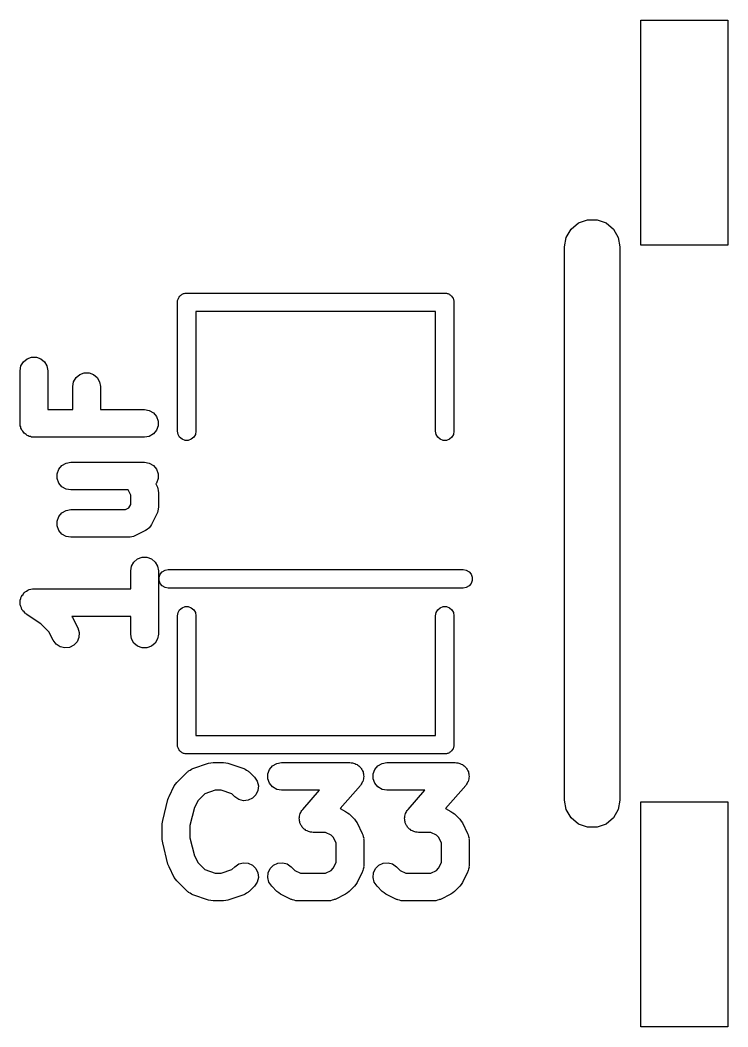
# Model space of a CAD drawing. Extents: x 51 to 137, y -158 to -25.
# Drawn here: x 89.02 to 93.9, y -94.66 to -87.73 of the extents above; entities that cross this region are included whole.
import ezdxf

# ---------------------------------------------------------------- set-up
doc = ezdxf.new("R2010")
doc.units = 0
doc.header["$MEASUREMENT"] = 0
doc.layers.add('BLACK', color=7, linetype='CONTINUOUS')

msp = doc.modelspace()

# ---------------------------------------------------------------- linework, layer by layer
at = {"layer": 'Black'}
for p, q in [((93.2993, -89.2785), (93.2993, -87.7291)), ((93.2993, -87.7291), (93.8987, -87.7291)), ((93.8987, -87.7291), (93.8987, -89.2785)), ((92.8687, -89.1262), (92.9309, -89.1036)), ((92.9309, -89.1036), (92.9971, -89.1036)), ((92.9971, -89.1036), (93.0592, -89.1262)), ((92.785, -89.226), (92.8181, -89.1687)), ((92.8181, -89.1687), (92.8687, -89.1262)), ((93.0592, -89.1262), (93.1099, -89.1687)), ((93.1099, -89.1687), (93.143, -89.226)), ((92.7735, -89.2912), (92.785, -89.226)), ((93.143, -89.226), (93.1545, -89.2912)), ((92.7735, -93.1012), (92.7735, -89.2912)), ((93.1545, -89.2912), (93.1545, -93.1012)), ((93.8987, -89.2785), (93.2993, -89.2785)), ((90.1075, -89.6612), (90.1094, -89.6559)), ((90.1094, -89.6559), (90.1103, -89.6505)), ((90.1103, -89.6505), (90.1131, -89.6457)), ((90.1131, -89.6457), (90.115, -89.6405)), ((90.115, -89.6405), (90.1186, -89.6362)), ((90.1186, -89.6362), (90.1214, -89.6314)), ((90.1214, -89.6314), (90.1256, -89.6278)), ((90.1256, -89.6278), (90.1292, -89.6236)), ((90.1292, -89.6236), (90.134, -89.6208)), ((90.134, -89.6208), (90.1382, -89.6172)), ((90.1382, -89.6172), (90.1435, -89.6153)), ((90.1435, -89.6153), (90.1483, -89.6125)), ((90.1483, -89.6125), (90.1538, -89.6116)), ((90.1538, -89.6116), (90.159, -89.6097)), ((90.159, -89.6097), (90.1645, -89.6097)), ((90.1645, -89.6097), (90.17, -89.6087)), ((90.17, -89.6087), (91.948, -89.6087)), ((91.948, -89.6087), (91.9535, -89.6097)), ((91.9535, -89.6097), (91.959, -89.6097)), ((91.959, -89.6097), (91.9642, -89.6116)), ((91.9642, -89.6116), (91.9697, -89.6125)), ((91.9697, -89.6125), (91.9745, -89.6153)), ((91.9745, -89.6153), (91.9797, -89.6172)), ((91.9797, -89.6172), (91.984, -89.6208)), ((91.984, -89.6208), (91.9888, -89.6236)), ((91.9888, -89.6236), (91.9924, -89.6278)), ((91.9924, -89.6278), (91.9966, -89.6314)), ((91.9966, -89.6314), (91.9994, -89.6362)), ((91.9994, -89.6362), (92.003, -89.6405)), ((92.003, -89.6405), (92.0049, -89.6457)), ((92.0049, -89.6457), (92.0077, -89.6505)), ((92.0077, -89.6505), (92.0086, -89.6559)), ((92.0086, -89.6559), (92.0105, -89.6612)), ((90.1065, -89.6722), (90.1075, -89.6667)), ((90.1065, -90.5612), (90.1065, -89.6722)), ((90.1075, -89.6667), (90.1075, -89.6612)), ((92.0105, -89.6612), (92.0105, -89.6667)), ((92.0105, -89.6667), (92.0115, -89.6722)), ((92.0115, -89.6722), (92.0115, -90.5612)), ((91.8845, -89.7357), (90.2335, -89.7357)), ((90.2335, -89.7357), (90.2335, -90.5612)), ((91.8845, -90.5612), (91.8845, -89.7357)), ((89.0447, -90.0827), (89.0701, -90.0614)), ((89.0701, -90.0614), (89.1012, -90.0501)), ((89.1012, -90.0501), (89.1343, -90.0501)), ((89.1343, -90.0501), (89.1653, -90.0614)), ((89.1653, -90.0614), (89.1907, -90.0827)), ((89.0225, -90.1439), (89.0282, -90.1113)), ((89.0225, -90.5068), (89.0225, -90.1439)), ((89.0282, -90.1113), (89.0447, -90.0827)), ((89.1907, -90.0827), (89.2072, -90.1113)), ((89.2072, -90.1113), (89.213, -90.1439)), ((89.213, -90.1439), (89.213, -90.4115)), ((89.3911, -90.2202), (89.4076, -90.1915)), ((89.4076, -90.1915), (89.4329, -90.1703)), ((89.4329, -90.1703), (89.464, -90.159)), ((89.464, -90.159), (89.4971, -90.159)), ((89.4971, -90.159), (89.5282, -90.1703)), ((89.5282, -90.1703), (89.5535, -90.1915)), ((89.5535, -90.1915), (89.5701, -90.2202)), ((89.3853, -90.2528), (89.3911, -90.2202)), ((89.3853, -90.4115), (89.3853, -90.2528)), ((89.5701, -90.2202), (89.5758, -90.2528)), ((89.5758, -90.2528), (89.5758, -90.4115)), ((89.213, -90.4115), (89.3853, -90.4115)), ((89.5758, -90.4115), (89.8797, -90.4115)), ((89.8797, -90.4115), (89.9123, -90.4173)), ((89.9123, -90.4173), (89.9409, -90.4338)), ((89.9409, -90.4338), (89.9622, -90.4591)), ((89.9622, -90.4591), (89.9735, -90.4902)), ((89.9735, -90.4902), (89.9735, -90.5233)), ((89.0239, -90.515), (89.0225, -90.5068)), ((89.0239, -90.5233), (89.0239, -90.515)), ((89.0268, -90.5311), (89.0239, -90.5233)), ((89.0282, -90.5393), (89.0268, -90.5311)), ((89.0324, -90.5466), (89.0282, -90.5393)), ((89.0352, -90.5544), (89.0324, -90.5466)), ((89.0406, -90.5608), (89.0352, -90.5544)), ((89.9622, -90.5544), (89.9409, -90.5797)), ((89.9735, -90.5233), (89.9622, -90.5544)), ((89.0447, -90.568), (89.0406, -90.5608)), ((89.0511, -90.5734), (89.0447, -90.568)), ((89.0565, -90.5797), (89.0511, -90.5734)), ((89.0637, -90.5839), (89.0565, -90.5797)), ((89.0701, -90.5893), (89.0637, -90.5839)), ((89.0779, -90.5921), (89.0701, -90.5893)), ((89.0851, -90.5963), (89.0779, -90.5921)), ((89.0933, -90.5977), (89.0851, -90.5963)), ((89.1012, -90.6006), (89.0933, -90.5977)), ((89.1095, -90.6006), (89.1012, -90.6006)), ((89.1177, -90.602), (89.1095, -90.6006)), ((89.8797, -90.602), (89.1177, -90.602)), ((89.9123, -90.5963), (89.8797, -90.602)), ((89.9409, -90.5797), (89.9123, -90.5963)), ((90.1103, -90.5829), (90.1065, -90.5612)), ((90.1214, -90.602), (90.1103, -90.5829)), ((90.1382, -90.6162), (90.1214, -90.602)), ((90.159, -90.6237), (90.1382, -90.6162)), ((90.181, -90.6237), (90.159, -90.6237)), ((90.2017, -90.6162), (90.181, -90.6237)), ((90.2186, -90.602), (90.2017, -90.6162)), ((90.2297, -90.5829), (90.2186, -90.602)), ((90.2335, -90.5612), (90.2297, -90.5829)), ((91.8883, -90.5829), (91.8845, -90.5612)), ((91.8994, -90.602), (91.8883, -90.5829)), ((91.9162, -90.6162), (91.8994, -90.602)), ((91.937, -90.6237), (91.9162, -90.6162)), ((91.959, -90.6237), (91.937, -90.6237)), ((91.9797, -90.6162), (91.959, -90.6237)), ((91.9966, -90.602), (91.9797, -90.6162)), ((92.0077, -90.5829), (91.9966, -90.602)), ((92.0115, -90.5612), (92.0077, -90.5829)), ((89.2779, -90.8531), (89.2892, -90.822)), ((89.2892, -90.822), (89.3105, -90.7967)), ((89.3105, -90.7967), (89.3391, -90.7801)), ((89.3391, -90.7801), (89.3717, -90.7744)), ((89.3717, -90.7744), (89.8797, -90.7744)), ((89.8797, -90.7744), (89.9123, -90.7801)), ((89.9123, -90.7801), (89.9409, -90.7967)), ((89.9409, -90.7967), (89.9622, -90.822)), ((89.9622, -90.822), (89.9735, -90.8531)), ((89.2779, -90.8862), (89.2779, -90.8531)), ((89.2892, -90.9173), (89.2779, -90.8862)), ((89.9735, -90.8862), (89.9622, -90.9173)), ((89.9735, -90.8531), (89.9735, -90.8862)), ((89.3105, -90.9426), (89.2892, -90.9173)), ((89.3391, -90.9591), (89.3105, -90.9426)), ((89.3717, -90.9649), (89.3391, -90.9591)), ((89.7664, -90.9649), (89.3717, -90.9649)), ((89.7845, -91.001), (89.7664, -90.9649)), ((89.9622, -90.9173), (89.9581, -90.9222)), ((89.9581, -90.9222), (89.9649, -90.9359)), ((89.9649, -90.9359), (89.9665, -90.9412)), ((89.9665, -90.9412), (89.9692, -90.9459)), ((89.9692, -90.9459), (89.9712, -90.9569)), ((89.9712, -90.9569), (89.9743, -90.9676)), ((89.9743, -90.9676), (89.974, -90.9731)), ((89.974, -90.9731), (89.975, -90.9785)), ((89.7845, -91.0649), (89.7845, -91.001)), ((89.975, -90.9785), (89.975, -91.0873)), ((89.3105, -91.1232), (89.3391, -91.1067)), ((89.3391, -91.1067), (89.3717, -91.1009)), ((89.3717, -91.1009), (89.7484, -91.1009)), ((89.7484, -91.1009), (89.7724, -91.0889)), ((89.7724, -91.0889), (89.7845, -91.0649)), ((89.9712, -91.1089), (89.9692, -91.1199)), ((89.9743, -91.0982), (89.9712, -91.1089)), ((89.975, -91.0873), (89.974, -91.0927)), ((89.974, -91.0927), (89.9743, -91.0982)), ((89.2779, -91.1797), (89.2892, -91.1486)), ((89.2779, -91.2127), (89.2779, -91.1797)), ((89.2892, -91.1486), (89.3105, -91.1232)), ((89.9649, -91.1299), (89.9286, -91.2025)), ((89.9665, -91.1247), (89.9649, -91.1299)), ((89.9692, -91.1199), (89.9665, -91.1247)), ((89.2892, -91.2438), (89.2779, -91.2127)), ((89.3105, -91.2692), (89.2892, -91.2438)), ((89.886, -91.2451), (89.8135, -91.2814)), ((89.8973, -91.2368), (89.886, -91.2451)), ((89.9089, -91.2291), (89.8973, -91.2368)), ((89.9105, -91.227), (89.9089, -91.2291)), ((89.9126, -91.2254), (89.9105, -91.227)), ((89.9203, -91.2137), (89.9126, -91.2254)), ((89.9286, -91.2025), (89.9203, -91.2137)), ((89.3391, -91.2857), (89.3105, -91.2692)), ((89.3717, -91.2914), (89.3391, -91.2857)), ((89.7709, -91.2914), (89.3717, -91.2914)), ((89.7763, -91.2905), (89.7709, -91.2914)), ((89.7817, -91.2908), (89.7763, -91.2905)), ((89.7924, -91.2876), (89.7817, -91.2908)), ((89.8034, -91.2857), (89.7924, -91.2876)), ((89.8082, -91.283), (89.8034, -91.2857)), ((89.8135, -91.2814), (89.8082, -91.283)), ((89.7902, -91.4902), (89.8067, -91.4615)), ((89.8067, -91.4615), (89.8321, -91.4403)), ((89.8321, -91.4403), (89.8632, -91.429)), ((89.8632, -91.429), (89.8963, -91.429)), ((89.8963, -91.429), (89.9273, -91.4403)), ((89.9273, -91.4403), (89.9527, -91.4615)), ((89.9527, -91.4615), (89.9692, -91.4902)), ((89.7845, -91.5228), (89.7902, -91.4902)), ((89.7845, -91.6452), (89.7845, -91.5228)), ((89.9692, -91.4902), (89.975, -91.5228)), ((89.975, -91.5228), (89.975, -91.9582)), ((89.988, -91.5455), (90.0022, -91.5286)), ((90.0022, -91.5286), (90.0213, -91.5175)), ((90.0213, -91.5175), (90.043, -91.5137)), ((90.043, -91.5137), (92.075, -91.5137)), ((92.075, -91.5137), (92.0967, -91.5175)), ((92.0967, -91.5175), (92.1158, -91.5286)), ((92.1158, -91.5286), (92.13, -91.5455)), ((89.9805, -91.5662), (89.988, -91.5455)), ((89.9805, -91.5882), (89.9805, -91.5662)), ((89.988, -91.6089), (89.9805, -91.5882)), ((92.13, -91.5455), (92.1375, -91.5662)), ((92.1375, -91.5882), (92.13, -91.6089)), ((92.1375, -91.5662), (92.1375, -91.5882)), ((89.0531, -91.6716), (89.0565, -91.6675)), ((89.0565, -91.6675), (89.0663, -91.6618)), ((89.0663, -91.6618), (89.0755, -91.6551)), ((89.0755, -91.6551), (89.0806, -91.6536)), ((89.0806, -91.6536), (89.0851, -91.651)), ((89.0851, -91.651), (89.0963, -91.649)), ((89.0963, -91.649), (89.1072, -91.6458)), ((89.1072, -91.6458), (89.1125, -91.6462)), ((89.1125, -91.6462), (89.1177, -91.6452)), ((89.1177, -91.6452), (89.7845, -91.6452)), ((90.0022, -91.6258), (89.988, -91.6089)), ((90.0213, -91.6369), (90.0022, -91.6258)), ((90.043, -91.6407), (90.0213, -91.6369)), ((92.075, -91.6407), (90.043, -91.6407)), ((92.0967, -91.6369), (92.075, -91.6407)), ((92.1158, -91.6258), (92.0967, -91.6369)), ((92.13, -91.6089), (92.1158, -91.6258)), ((89.0227, -91.7344), (89.0239, -91.7292)), ((89.0239, -91.7457), (89.0227, -91.7344)), ((89.0239, -91.7239), (89.0278, -91.7133)), ((89.0239, -91.7292), (89.0239, -91.7239)), ((89.0278, -91.7133), (89.0305, -91.7022)), ((89.0305, -91.7022), (89.0334, -91.6978)), ((89.0334, -91.6978), (89.0352, -91.6929)), ((89.0352, -91.6929), (89.0425, -91.6842)), ((89.0425, -91.6842), (89.0488, -91.6747)), ((89.0488, -91.6747), (89.0531, -91.6716)), ((89.0239, -91.757), (89.0239, -91.7457)), ((89.0257, -91.762), (89.0239, -91.757)), ((89.0263, -91.7672), (89.0257, -91.762)), ((89.0313, -91.7774), (89.0263, -91.7672)), ((89.0352, -91.7881), (89.0313, -91.7774)), ((89.0386, -91.7922), (89.0352, -91.7881)), ((89.041, -91.7969), (89.0386, -91.7922)), ((89.0492, -91.8047), (89.041, -91.7969)), ((89.0565, -91.8135), (89.0492, -91.8047)), ((90.1103, -91.8095), (90.1214, -91.7904)), ((90.1214, -91.7904), (90.1382, -91.7762)), ((90.1382, -91.7762), (90.159, -91.7687)), ((90.159, -91.7687), (90.181, -91.7687)), ((90.181, -91.7687), (90.2017, -91.7762)), ((90.2017, -91.7762), (90.2186, -91.7904)), ((90.2186, -91.7904), (90.2297, -91.8095)), ((91.8883, -91.8095), (91.8994, -91.7904)), ((91.8994, -91.7904), (91.9162, -91.7762)), ((91.9162, -91.7762), (91.937, -91.7687)), ((91.937, -91.7687), (91.959, -91.7687)), ((91.959, -91.7687), (91.9797, -91.7762)), ((91.9797, -91.7762), (91.9966, -91.7904)), ((91.9966, -91.7904), (92.0077, -91.8095)), ((89.0611, -91.8161), (89.0565, -91.8135)), ((89.0649, -91.8197), (89.0611, -91.8161)), ((89.1659, -91.8871), (89.0649, -91.8197)), ((89.7845, -91.8357), (89.3789, -91.8357)), ((89.3789, -91.8357), (89.3843, -91.843)), ((89.3843, -91.843), (89.4206, -91.9156)), ((89.7845, -91.9582), (89.7845, -91.8357)), ((90.1065, -91.8312), (90.1103, -91.8095)), ((90.1065, -92.7202), (90.1065, -91.8312)), ((90.2297, -91.8095), (90.2335, -91.8312)), ((90.2335, -91.8312), (90.2335, -92.6567)), ((91.8845, -91.8312), (91.8883, -91.8095)), ((91.8845, -92.6567), (91.8845, -91.8312)), ((92.0077, -91.8095), (92.0115, -91.8312)), ((92.0115, -91.8312), (92.0115, -92.7202)), ((89.2209, -91.9421), (89.1659, -91.8871)), ((89.2502, -92.0008), (89.2209, -91.9421)), ((89.4206, -91.9156), (89.4301, -91.9473)), ((89.4301, -91.9473), (89.4281, -91.9803)), ((89.2699, -92.0274), (89.2502, -92.0008)), ((89.4149, -92.0107), (89.3922, -92.0347)), ((89.4281, -91.9803), (89.4149, -92.0107)), ((89.7902, -91.9908), (89.7845, -91.9582)), ((89.8067, -92.0194), (89.7902, -91.9908)), ((89.9692, -91.9908), (89.9527, -92.0194)), ((89.975, -91.9582), (89.9692, -91.9908)), ((89.2975, -92.0456), (89.2699, -92.0274)), ((89.3297, -92.0533), (89.2975, -92.0456)), ((89.3626, -92.0495), (89.3297, -92.0533)), ((89.3922, -92.0347), (89.3626, -92.0495)), ((89.8321, -92.0407), (89.8067, -92.0194)), ((89.8632, -92.052), (89.8321, -92.0407)), ((89.8963, -92.052), (89.8632, -92.052)), ((89.9273, -92.0407), (89.8963, -92.052)), ((89.9527, -92.0194), (89.9273, -92.0407)), ((90.2335, -92.6567), (91.8845, -92.6567)), ((90.1075, -92.7257), (90.1065, -92.7202)), ((90.1075, -92.7312), (90.1075, -92.7257)), ((90.1094, -92.7364), (90.1075, -92.7312)), ((90.1103, -92.7419), (90.1094, -92.7364)), ((90.1131, -92.7467), (90.1103, -92.7419)), ((90.115, -92.7519), (90.1131, -92.7467)), ((90.1186, -92.7562), (90.115, -92.7519)), ((90.1214, -92.761), (90.1186, -92.7562)), ((90.1256, -92.7646), (90.1214, -92.761)), ((90.1292, -92.7688), (90.1256, -92.7646)), ((90.134, -92.7716), (90.1292, -92.7688)), ((90.1382, -92.7752), (90.134, -92.7716)), ((90.1435, -92.7771), (90.1382, -92.7752)), ((90.1483, -92.7799), (90.1435, -92.7771)), ((91.9745, -92.7771), (91.9697, -92.7799)), ((91.9797, -92.7752), (91.9745, -92.7771)), ((91.984, -92.7716), (91.9797, -92.7752)), ((91.9888, -92.7688), (91.984, -92.7716)), ((91.9924, -92.7646), (91.9888, -92.7688)), ((91.9966, -92.761), (91.9924, -92.7646)), ((91.9994, -92.7562), (91.9966, -92.761)), ((92.003, -92.7519), (91.9994, -92.7562)), ((92.0049, -92.7467), (92.003, -92.7519)), ((92.0077, -92.7419), (92.0049, -92.7467)), ((92.0086, -92.7364), (92.0077, -92.7419)), ((92.0105, -92.7312), (92.0086, -92.7364)), ((92.0115, -92.7202), (92.0105, -92.7257)), ((92.0105, -92.7257), (92.0105, -92.7312)), ((90.1538, -92.7808), (90.1483, -92.7799)), ((90.159, -92.7827), (90.1538, -92.7808)), ((90.1645, -92.7827), (90.159, -92.7827)), ((90.17, -92.7837), (90.1645, -92.7827)), ((91.948, -92.7837), (90.17, -92.7837)), ((90.2125, -92.8838), (90.3213, -92.8476)), ((90.3213, -92.8476), (90.3364, -92.8453)), ((90.3364, -92.8453), (90.3514, -92.8427)), ((90.3514, -92.8427), (90.424, -92.8427)), ((90.424, -92.8427), (90.439, -92.8453)), ((90.439, -92.8453), (90.4541, -92.8476)), ((90.4541, -92.8476), (90.563, -92.8838)), ((90.7619, -92.8649), (90.7906, -92.8484)), ((90.7906, -92.8484), (90.8231, -92.8427)), ((90.8231, -92.8427), (91.2949, -92.8427)), ((91.2949, -92.8427), (91.304, -92.8443)), ((91.304, -92.8443), (91.3133, -92.8445)), ((91.3133, -92.8445), (91.3202, -92.8471)), ((91.3202, -92.8471), (91.3274, -92.8484)), ((91.3274, -92.8484), (91.3355, -92.8531)), ((91.4876, -92.8649), (91.5163, -92.8484)), ((91.5163, -92.8484), (91.5489, -92.8427)), ((91.5489, -92.8427), (92.0206, -92.8427)), ((91.9535, -92.7827), (91.948, -92.7837)), ((91.959, -92.7827), (91.9535, -92.7827)), ((91.9642, -92.7808), (91.959, -92.7827)), ((91.9697, -92.7799), (91.9642, -92.7808)), ((92.0206, -92.8427), (92.0297, -92.8443)), ((92.0297, -92.8443), (92.039, -92.8445)), ((92.039, -92.8445), (92.0459, -92.8471)), ((92.0459, -92.8471), (92.0531, -92.8484)), ((92.0531, -92.8484), (92.0612, -92.8531)), ((90.1026, -92.9794), (90.1752, -92.9068)), ((90.1752, -92.9068), (90.1797, -92.9037)), ((90.1797, -92.9037), (90.1834, -92.8996)), ((90.1834, -92.8996), (90.1932, -92.8943)), ((90.1932, -92.8943), (90.2023, -92.8879)), ((90.2023, -92.8879), (90.2076, -92.8865)), ((90.2076, -92.8865), (90.2125, -92.8838)), ((90.563, -92.8838), (90.5678, -92.8865)), ((90.5678, -92.8865), (90.5731, -92.8879)), ((90.5731, -92.8879), (90.5823, -92.8943)), ((90.5823, -92.8943), (90.5921, -92.8996)), ((90.5921, -92.8996), (90.5957, -92.9037)), ((90.5957, -92.9037), (90.6002, -92.9068)), ((90.6002, -92.9068), (90.6365, -92.9431)), ((90.7293, -92.9214), (90.7407, -92.8903)), ((90.7407, -92.8903), (90.7619, -92.8649)), ((91.3355, -92.8531), (91.3442, -92.8564)), ((91.3442, -92.8564), (91.3497, -92.8613)), ((91.3497, -92.8613), (91.3561, -92.8649)), ((91.3561, -92.8649), (91.3621, -92.8721)), ((91.3621, -92.8721), (91.3691, -92.8782)), ((91.3691, -92.8782), (91.3726, -92.8847)), ((91.3726, -92.8847), (91.3773, -92.8903)), ((91.3773, -92.8903), (91.3805, -92.899)), ((91.3805, -92.899), (91.385, -92.9072)), ((91.385, -92.9072), (91.3861, -92.9145)), ((91.3861, -92.9145), (91.3887, -92.9214)), ((91.4551, -92.9214), (91.4664, -92.8903)), ((91.4664, -92.8903), (91.4876, -92.8649)), ((92.0612, -92.8531), (92.0699, -92.8564)), ((92.0699, -92.8564), (92.0754, -92.8613)), ((92.0754, -92.8613), (92.0818, -92.8649)), ((92.0818, -92.8649), (92.0878, -92.8721)), ((92.0878, -92.8721), (92.0948, -92.8782)), ((92.0948, -92.8782), (92.0983, -92.8847)), ((92.0983, -92.8847), (92.1031, -92.8903)), ((92.1031, -92.8903), (92.1062, -92.899)), ((92.1062, -92.899), (92.1107, -92.9072)), ((92.1107, -92.9072), (92.1119, -92.9145)), ((92.1119, -92.9145), (92.1144, -92.9214)), ((90.0939, -92.9919), (90.1026, -92.9794)), ((90.6365, -92.9431), (90.6555, -92.9702)), ((90.6555, -92.9702), (90.664, -93.0022)), ((90.7293, -92.9545), (90.7293, -92.9214)), ((90.7407, -92.9855), (90.7293, -92.9545)), ((90.7619, -93.0109), (90.7407, -92.9855)), ((91.3773, -92.9855), (91.3714, -92.9927)), ((91.3799, -92.9786), (91.3773, -92.9855)), ((91.3837, -92.9723), (91.3799, -92.9786)), ((91.3855, -92.9632), (91.3837, -92.9723)), ((91.3887, -92.9545), (91.3855, -92.9632)), ((91.3887, -92.9214), (91.3887, -92.9307)), ((91.3887, -92.9307), (91.3901, -92.9399)), ((91.3901, -92.9399), (91.3887, -92.9471)), ((91.3887, -92.9471), (91.3887, -92.9545)), ((91.4551, -92.9545), (91.4551, -92.9214)), ((91.4664, -92.9855), (91.4551, -92.9545)), ((91.4876, -93.0109), (91.4664, -92.9855)), ((92.1031, -92.9855), (92.0971, -92.9927)), ((92.1056, -92.9786), (92.1031, -92.9855)), ((92.1094, -92.9723), (92.1056, -92.9786)), ((92.1112, -92.9632), (92.1094, -92.9723)), ((92.1144, -92.9545), (92.1112, -92.9632)), ((92.1144, -92.9214), (92.1144, -92.9307)), ((92.1144, -92.9307), (92.1158, -92.9399)), ((92.1158, -92.9399), (92.1144, -92.9471)), ((92.1144, -92.9471), (92.1144, -92.9545)), ((90.0485, -93.0767), (90.0848, -93.0042)), ((90.0848, -93.0042), (90.0939, -92.9919)), ((90.3669, -93.0332), (90.294, -93.0575)), ((90.4085, -93.0332), (90.3669, -93.0332)), ((90.4814, -93.0575), (90.4085, -93.0332)), ((90.6611, -93.0351), (90.6472, -93.0651)), ((90.664, -93.0022), (90.6611, -93.0351)), ((90.7906, -93.0274), (90.7619, -93.0109)), ((90.8231, -93.0332), (90.7906, -93.0274)), ((91.0849, -93.0332), (90.8231, -93.0332)), ((90.9692, -93.1655), (91.0849, -93.0332)), ((91.3665, -93.0006), (91.2269, -93.1603)), ((91.3714, -92.9927), (91.3665, -93.0006)), ((91.5163, -93.0274), (91.4876, -93.0109)), ((91.5489, -93.0332), (91.5163, -93.0274)), ((91.8107, -93.0332), (91.5489, -93.0332)), ((91.6949, -93.1655), (91.8107, -93.0332)), ((92.0923, -93.0006), (91.9526, -93.1603)), ((92.0971, -92.9927), (92.0923, -93.0006)), ((90.005, -93.2414), (90.0413, -93.0962)), ((90.0413, -93.0962), (90.0455, -93.0867)), ((90.0455, -93.0867), (90.0485, -93.0767)), ((90.2483, -93.1032), (90.2236, -93.1526)), ((90.294, -93.0575), (90.2483, -93.1032)), ((90.5018, -93.0778), (90.4814, -93.0575)), ((90.5289, -93.0968), (90.5018, -93.0778)), ((90.5608, -93.1054), (90.5289, -93.0968)), ((90.5938, -93.1025), (90.5608, -93.1054)), ((90.6238, -93.0885), (90.5938, -93.1025)), ((90.6472, -93.0651), (90.6238, -93.0885)), ((92.785, -93.1664), (92.7735, -93.1012)), ((93.1545, -93.1012), (93.143, -93.1664)), ((93.2993, -94.6633), (93.2993, -93.1139)), ((93.2993, -93.1139), (93.8987, -93.1139)), ((93.8987, -93.1139), (93.8987, -94.6633)), ((90.2236, -93.1526), (90.1927, -93.2762)), ((90.9502, -93.2029), (90.952, -93.1938)), ((90.952, -93.1938), (90.9559, -93.1875)), ((90.9559, -93.1875), (90.9584, -93.1806)), ((90.9584, -93.1806), (90.9644, -93.1734)), ((90.9644, -93.1734), (90.9692, -93.1655)), ((91.2269, -93.1603), (91.2649, -93.1793)), ((91.2649, -93.1793), (91.2771, -93.1884)), ((91.2771, -93.1884), (91.2896, -93.1971)), ((91.676, -93.2029), (91.6778, -93.1938)), ((91.6778, -93.1938), (91.6816, -93.1875)), ((91.6816, -93.1875), (91.6841, -93.1806)), ((91.6841, -93.1806), (91.6901, -93.1734)), ((91.6901, -93.1734), (91.6949, -93.1655)), ((91.9526, -93.1603), (91.9906, -93.1793)), ((91.9906, -93.1793), (92.0028, -93.1884)), ((92.0028, -93.1884), (92.0154, -93.1971)), ((92.8181, -93.2237), (92.785, -93.1664)), ((93.143, -93.1664), (93.1099, -93.2237)), ((90.0022, -93.2645), (90.0042, -93.253)), ((90.0022, -93.3733), (90.0022, -93.2645)), ((90.0042, -93.253), (90.005, -93.2414)), ((90.9456, -93.2262), (90.9471, -93.219)), ((90.9471, -93.2354), (90.9456, -93.2262)), ((90.9471, -93.2117), (90.9502, -93.2029)), ((90.9471, -93.219), (90.9471, -93.2117)), ((90.9471, -93.2447), (90.9471, -93.2354)), ((90.9496, -93.2516), (90.9471, -93.2447)), ((90.9507, -93.2589), (90.9496, -93.2516)), ((90.9552, -93.2671), (90.9507, -93.2589)), ((91.2896, -93.1971), (91.3259, -93.2334)), ((91.3259, -93.2334), (91.3347, -93.2459)), ((91.3347, -93.2459), (91.3438, -93.2582)), ((91.3438, -93.2582), (91.3801, -93.3307)), ((91.6713, -93.2262), (91.6728, -93.219)), ((91.6728, -93.2354), (91.6713, -93.2262)), ((91.6728, -93.2117), (91.676, -93.2029)), ((91.6728, -93.219), (91.6728, -93.2117)), ((91.6728, -93.2447), (91.6728, -93.2354)), ((91.6753, -93.2516), (91.6728, -93.2447)), ((91.6764, -93.2589), (91.6753, -93.2516)), ((91.6809, -93.2671), (91.6764, -93.2589)), ((92.0154, -93.1971), (92.0516, -93.2334)), ((92.0516, -93.2334), (92.0604, -93.2459)), ((92.0604, -93.2459), (92.0695, -93.2582)), ((92.0695, -93.2582), (92.1058, -93.3307)), ((92.8687, -93.2662), (92.8181, -93.2237)), ((93.1099, -93.2237), (93.0592, -93.2662)), ((90.1927, -93.2762), (90.1927, -93.3616)), ((90.9584, -93.2758), (90.9552, -93.2671)), ((90.9631, -93.2815), (90.9584, -93.2758)), ((90.9666, -93.2879), (90.9631, -93.2815)), ((90.9736, -93.294), (90.9666, -93.2879)), ((90.9796, -93.3012), (90.9736, -93.294)), ((90.986, -93.3048), (90.9796, -93.3012)), ((90.9915, -93.3097), (90.986, -93.3048)), ((91.0002, -93.3131), (90.9915, -93.3097)), ((91.0083, -93.3177), (91.0002, -93.3131)), ((91.0155, -93.319), (91.0083, -93.3177)), ((91.0224, -93.3216), (91.0155, -93.319)), ((91.0317, -93.3218), (91.0224, -93.3216)), ((91.0409, -93.3234), (91.0317, -93.3218)), ((91.1272, -93.3234), (91.0409, -93.3234)), ((91.1659, -93.3428), (91.1272, -93.3234)), ((91.3801, -93.3307), (91.3816, -93.336)), ((91.6841, -93.2758), (91.6809, -93.2671)), ((91.6888, -93.2815), (91.6841, -93.2758)), ((91.6924, -93.2879), (91.6888, -93.2815)), ((91.6994, -93.294), (91.6924, -93.2879)), ((91.7053, -93.3012), (91.6994, -93.294)), ((91.7117, -93.3048), (91.7053, -93.3012)), ((91.7172, -93.3097), (91.7117, -93.3048)), ((91.7259, -93.3131), (91.7172, -93.3097)), ((91.734, -93.3177), (91.7259, -93.3131)), ((91.7412, -93.319), (91.734, -93.3177)), ((91.7481, -93.3216), (91.7412, -93.319)), ((91.7574, -93.3218), (91.7481, -93.3216)), ((91.7666, -93.3234), (91.7574, -93.3218)), ((91.8529, -93.3234), (91.7666, -93.3234)), ((91.8916, -93.3428), (91.8529, -93.3234)), ((92.1058, -93.3307), (92.1073, -93.336)), ((92.9309, -93.2888), (92.8687, -93.2662)), ((92.9971, -93.2888), (92.9309, -93.2888)), ((93.0592, -93.2662), (92.9971, -93.2888)), ((90.0042, -93.3848), (90.0022, -93.3733)), ((90.005, -93.3964), (90.0042, -93.3848)), ((90.0413, -93.5416), (90.005, -93.3964)), ((90.1927, -93.3616), (90.2236, -93.4852)), ((91.1803, -93.3572), (91.1659, -93.3428)), ((91.1996, -93.3958), (91.1803, -93.3572)), ((91.1996, -93.5323), (91.1996, -93.3958)), ((91.3816, -93.336), (91.3844, -93.3408)), ((91.3844, -93.3408), (91.3863, -93.3518)), ((91.3863, -93.3518), (91.3895, -93.3625)), ((91.3895, -93.3625), (91.3892, -93.3679)), ((91.3892, -93.3679), (91.3901, -93.3733)), ((91.3901, -93.3733), (91.3901, -93.5548)), ((91.906, -93.3572), (91.8916, -93.3428)), ((91.9253, -93.3958), (91.906, -93.3572)), ((91.9253, -93.5323), (91.9253, -93.3958)), ((92.1073, -93.336), (92.1101, -93.3408)), ((92.1101, -93.3408), (92.112, -93.3518)), ((92.112, -93.3518), (92.1152, -93.3625)), ((92.1152, -93.3625), (92.1149, -93.3679)), ((92.1149, -93.3679), (92.1158, -93.3733)), ((92.1158, -93.3733), (92.1158, -93.5548)), ((90.0456, -93.5511), (90.0413, -93.5416)), ((90.2236, -93.4852), (90.2483, -93.5346)), ((90.2483, -93.5346), (90.294, -93.5804)), ((90.5018, -93.56), (90.5289, -93.541)), ((90.5289, -93.541), (90.5608, -93.5325)), ((90.5608, -93.5325), (90.5938, -93.5353)), ((90.5938, -93.5353), (90.6238, -93.5493)), ((90.7685, -93.5493), (90.7985, -93.5353)), ((90.7985, -93.5353), (90.8314, -93.5325)), ((90.8314, -93.5325), (90.8634, -93.541)), ((90.8634, -93.541), (90.8905, -93.56)), ((91.1803, -93.5709), (91.1996, -93.5323)), ((91.4942, -93.5493), (91.5242, -93.5353)), ((91.5242, -93.5353), (91.5572, -93.5325)), ((91.5572, -93.5325), (91.5891, -93.541)), ((91.5891, -93.541), (91.6162, -93.56)), ((91.906, -93.5709), (91.9253, -93.5323)), ((90.0485, -93.5611), (90.0456, -93.5511)), ((90.0848, -93.6337), (90.0485, -93.5611)), ((90.294, -93.5804), (90.3669, -93.6047)), ((90.3669, -93.6047), (90.4085, -93.6047)), ((90.4085, -93.6047), (90.4814, -93.5804)), ((90.4814, -93.5804), (90.5018, -93.56)), ((90.6238, -93.5493), (90.6472, -93.5727)), ((90.6472, -93.5727), (90.6611, -93.6027)), ((90.6611, -93.6027), (90.664, -93.6356)), ((90.7283, -93.6356), (90.7311, -93.6027)), ((90.7311, -93.6027), (90.7451, -93.5727)), ((90.7451, -93.5727), (90.7685, -93.5493)), ((90.8905, -93.56), (90.9159, -93.5853)), ((90.9159, -93.5853), (90.9545, -93.6047)), ((90.9545, -93.6047), (91.1272, -93.6047)), ((91.1272, -93.6047), (91.1659, -93.5853)), ((91.1659, -93.5853), (91.1803, -93.5709)), ((91.3801, -93.5974), (91.3438, -93.6699)), ((91.3816, -93.5921), (91.3801, -93.5974)), ((91.3844, -93.5873), (91.3816, -93.5921)), ((91.3863, -93.5764), (91.3844, -93.5873)), ((91.3895, -93.5657), (91.3863, -93.5764)), ((91.3901, -93.5548), (91.3892, -93.5602)), ((91.3892, -93.5602), (91.3895, -93.5657)), ((91.454, -93.6356), (91.4569, -93.6027)), ((91.4569, -93.6027), (91.4708, -93.5727)), ((91.4708, -93.5727), (91.4942, -93.5493)), ((91.6162, -93.56), (91.6416, -93.5853)), ((91.6416, -93.5853), (91.6802, -93.6047)), ((91.6802, -93.6047), (91.8529, -93.6047)), ((91.8529, -93.6047), (91.8916, -93.5853)), ((91.8916, -93.5853), (91.906, -93.5709)), ((92.1058, -93.5974), (92.0695, -93.6699)), ((92.1073, -93.5921), (92.1058, -93.5974)), ((92.1101, -93.5873), (92.1073, -93.5921)), ((92.112, -93.5764), (92.1101, -93.5873)), ((92.1152, -93.5657), (92.112, -93.5764)), ((92.1158, -93.5548), (92.1149, -93.5602)), ((92.1149, -93.5602), (92.1152, -93.5657)), ((90.0939, -93.6459), (90.0848, -93.6337)), ((90.1026, -93.6584), (90.0939, -93.6459)), ((90.1752, -93.731), (90.1026, -93.6584)), ((90.6555, -93.6676), (90.6365, -93.6947)), ((90.664, -93.6356), (90.6555, -93.6676)), ((90.7368, -93.6676), (90.7283, -93.6356)), ((90.7558, -93.6947), (90.7368, -93.6676)), ((91.3438, -93.6699), (91.3347, -93.6822)), ((91.4625, -93.6676), (91.454, -93.6356)), ((91.4815, -93.6947), (91.4625, -93.6676)), ((92.0695, -93.6699), (92.0604, -93.6822)), ((90.1797, -93.7341), (90.1752, -93.731)), ((90.1834, -93.7382), (90.1797, -93.7341)), ((90.1932, -93.7435), (90.1834, -93.7382)), ((90.2023, -93.75), (90.1932, -93.7435)), ((90.2076, -93.7514), (90.2023, -93.75)), ((90.5731, -93.75), (90.5678, -93.7514)), ((90.5823, -93.7435), (90.5731, -93.75)), ((90.5921, -93.7382), (90.5823, -93.7435)), ((90.5957, -93.7341), (90.5921, -93.7382)), ((90.6002, -93.731), (90.5957, -93.7341)), ((90.6365, -93.6947), (90.6002, -93.731)), ((90.7921, -93.731), (90.7558, -93.6947)), ((90.8046, -93.7397), (90.7921, -93.731)), ((90.8168, -93.7488), (90.8046, -93.7397)), ((90.8894, -93.7851), (90.8168, -93.7488)), ((91.2649, -93.7488), (91.1923, -93.7851)), ((91.2771, -93.7397), (91.2649, -93.7488)), ((91.2896, -93.731), (91.2771, -93.7397)), ((91.3259, -93.6947), (91.2896, -93.731)), ((91.3347, -93.6822), (91.3259, -93.6947)), ((91.5178, -93.731), (91.4815, -93.6947)), ((91.5303, -93.7397), (91.5178, -93.731)), ((91.5425, -93.7488), (91.5303, -93.7397)), ((91.6151, -93.7851), (91.5425, -93.7488)), ((91.9906, -93.7488), (91.918, -93.7851)), ((92.0028, -93.7397), (91.9906, -93.7488)), ((92.0154, -93.731), (92.0028, -93.7397)), ((92.0516, -93.6947), (92.0154, -93.731)), ((92.0604, -93.6822), (92.0516, -93.6947)), ((90.2125, -93.754), (90.2076, -93.7514)), ((90.3213, -93.7903), (90.2125, -93.754)), ((90.3364, -93.7925), (90.3213, -93.7903)), ((90.3514, -93.7952), (90.3364, -93.7925)), ((90.424, -93.7952), (90.3514, -93.7952)), ((90.439, -93.7925), (90.424, -93.7952)), ((90.4541, -93.7903), (90.439, -93.7925)), ((90.563, -93.754), (90.4541, -93.7903)), ((90.5678, -93.7514), (90.563, -93.754)), ((90.8947, -93.7867), (90.8894, -93.7851)), ((90.8994, -93.7894), (90.8947, -93.7867)), ((90.9104, -93.7914), (90.8994, -93.7894)), ((90.9211, -93.7945), (90.9104, -93.7914)), ((90.9266, -93.7942), (90.9211, -93.7945)), ((90.932, -93.7952), (90.9266, -93.7942)), ((91.1497, -93.7952), (90.932, -93.7952)), ((91.1551, -93.7942), (91.1497, -93.7952)), ((91.1606, -93.7945), (91.1551, -93.7942)), ((91.1713, -93.7914), (91.1606, -93.7945)), ((91.1823, -93.7894), (91.1713, -93.7914)), ((91.187, -93.7867), (91.1823, -93.7894)), ((91.1923, -93.7851), (91.187, -93.7867)), ((91.6204, -93.7867), (91.6151, -93.7851)), ((91.6251, -93.7894), (91.6204, -93.7867)), ((91.6361, -93.7914), (91.6251, -93.7894)), ((91.6468, -93.7945), (91.6361, -93.7914)), ((91.6523, -93.7942), (91.6468, -93.7945)), ((91.6577, -93.7952), (91.6523, -93.7942)), ((91.8754, -93.7952), (91.6577, -93.7952)), ((91.8808, -93.7942), (91.8754, -93.7952)), ((91.8863, -93.7945), (91.8808, -93.7942)), ((91.897, -93.7914), (91.8863, -93.7945)), ((91.908, -93.7894), (91.897, -93.7914)), ((91.9128, -93.7867), (91.908, -93.7894)), ((91.918, -93.7851), (91.9128, -93.7867)), ((93.8987, -94.6633), (93.2993, -94.6633))]:
    msp.add_line(p, q, dxfattribs=at)

doc.saveas('drawing.dxf')
